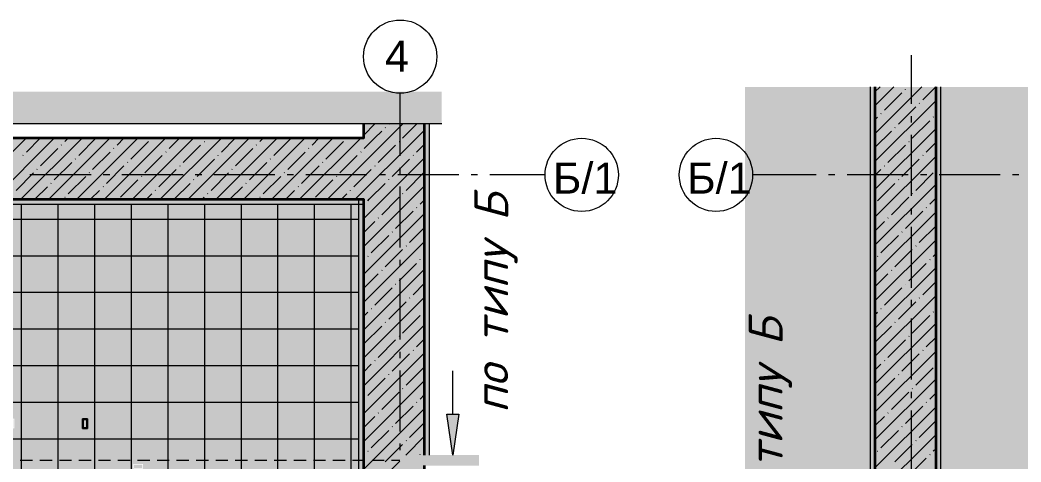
# Model space of a CAD drawing. Header units: millimetres. Extents: x -81576 to 1046824, y -248937 to 691537.
# Drawn here: x -29757 to -21562, y 643954 to 647576 of the extents above; entities that cross this region are included whole.
import ezdxf

# ---------------------------------------------------------------- set-up
doc = ezdxf.new("R2010")
doc.units = ezdxf.units.MM
doc.layers.add('PDF _Геометрия', color=7, linetype='Continuous', true_color=0x1d1d1d)
doc.layers.add('PDF _Сплошная заливка', color=7, linetype='Continuous', true_color=0xffffff)
doc.layers.add('PDF _Текст', color=7, linetype='Continuous')
doc.styles.add('PDF ArialMT', font='arial.ttf')
doc.styles.add('PDF ISOCPEUR Italic', font='isocpeui.ttf')

msp = doc.modelspace()

# ---------------------------------------------------------------- hatches: boundary and pattern name
at = {"layer": 'PDF _Сплошная заливка', "true_color": 0x636466, "transparency": 33554559}
for points in [[(-34524.9, 646606.5), (-34464.9, 646726.5), (-26304.9, 646726.5), (-26304.9, 646989.6), (-42864.9, 646989.6), (-42864.9, 646726.5), (-34704.9, 646726.5), (-34644.9, 646846.5), (-34529.6, 646615.9)], [(-22257.8, 639346.5), (-22217.8, 639346.5), (-22217.8, 647027.7), (-22257.8, 647027.7), (-22257.8, 639806.5)], [(-34464.9, 646106.5), (-26444.9, 646106.5), (-26444.9, 646606.5), (-37224.9, 646606.5), (-37224.9, 646106.5), (-34529.6, 646106.5)], [(-26944.9, 646066.5), (-26944.9, 646106.5), (-37724.9, 646106.5), (-37724.9, 646066.5), (-26977.3, 646066.5)], [(-26444.9, 639806.5), (-26444.9, 643924.3), (-26648, 643924.3), (-26648, 644011.1), (-26444.9, 644011.1), (-26444.9, 646106.5), (-26944.9, 646106.5), (-26944.9, 639806.5), (-26694.9, 639806.5)], [(-26263.9, 643924.3), (-25998, 643924.3), (-25998, 644011.1), (-26648, 644011.1), (-26648, 643924.3), (-26404.9, 643924.3)]]:
    msp.add_hatch(color=251, dxfattribs=at).paths.add_polyline_path(points)
h = msp.add_hatch(color=251, dxfattribs=at)
h.paths.add_polyline_path([(-10406.1, 638384), (-5934, 638384), (-5934, 638586.5), (-23822.4, 638586.5), (-23822.4, 638384), (-14878.2, 638384)], flags=0)
h.paths.add_polyline_path([(-22247.8, 638806.5), (-22247.8, 639306.5), (-22257.8, 639306.5), (-22257.8, 638806.5)], flags=0)
h.paths.add_polyline_path([(-10406.1, 639346.5), (-10076.4, 639346.5), (-10592.5, 640453.2), (-10786.9, 640500.4), (-10503.7, 640632.5), (-10698.1, 640679.7), (-11232.9, 641826.5), (-10057.8, 641826.5), (-10057.8, 641866.5), (-18157.8, 641866.5), (-18157.8, 641906.5), (-18197.8, 641906.5), (-18197.8, 642406.5), (-18157.8, 642406.5), (-18157.8, 644226.5), (-18168.5, 644226.5), (-18168.5, 644306.5), (-17857.8, 644306.5), (-17857.8, 646066.5), (-17957.8, 646066.5), (-17957.8, 646106.5), (-17997.8, 646106.5), (-17997.8, 647027.7), (-22217.8, 647027.7), (-22217.8, 639346.5), (-10503.7, 639346.5)], flags=0)
h.paths.add_polyline_path([(-6497.9, 642925.8), (-6517.8, 643058.4), (-6517.8, 642925.8)], flags=0)
h.paths.add_polyline_path([(-6017.8, 639346.5), (-5934, 639346.5), (-5934, 646066.5), (-6517.8, 646066.5), (-6517.8, 643259.5), (-6447.9, 643259.5), (-6497.9, 642925.8), (-6282, 642925.8), (-6282, 642839.1), (-6517.8, 642839.1), (-6517.8, 639846.5), (-6057.8, 639846.5), (-6057.8, 639806.5), (-6017.8, 639806.5)], flags=0)
h.paths.add_polyline_path([(-23297.8, 639346.5), (-23297.8, 639806.5), (-23257.8, 639806.5), (-23257.8, 639846.5), (-22797.8, 639846.5), (-22797.8, 647027.7), (-23822.4, 647027.7), (-23822.4, 639346.5)], flags=0)
h.paths.add_polyline_path([(-18077.8, 642446.5), (-17857.8, 642446.5), (-17857.8, 644226.5), (-18077.8, 644226.5), (-18077.8, 642705.9)], flags=0)
h.paths.add_polyline_path([(-23240, 642925.8), (-23290, 643259.5), (-23190, 643259.5)], flags=0)
h.paths.add_polyline_path([(-23257.8, 642839.1), (-23455.9, 642839.1), (-23455.9, 642925.8), (-22805.9, 642925.8), (-22805.9, 642839.1)], flags=0)
h.paths.add_polyline_path([(-17457.8, 646606.5), (-14057.8, 646606.5), (-14057.8, 647027.7), (-17457.8, 647027.7)], flags=0)
h.paths.add_polyline_path([(-8170.1, 646606.5), (-7057.8, 646606.5), (-7057.8, 647027.7), (-13557.8, 647027.7), (-13557.8, 646606.5), (-10057.8, 646606.5)], flags=0)
h.paths.add_polyline_path([(-6557.8, 646606.5), (-5934, 646606.5), (-5934, 647027.7), (-6557.8, 647027.7)], flags=0)
h = msp.add_hatch(color=251, dxfattribs=at)
h.paths.add_polyline_path([(-27762.7, 639346.5), (-26984.9, 639347.8), (-26984.9, 646066.5), (-29944.9, 646066.5), (-29944.9, 642378.5), (-29904.9, 642378.5), (-29904.9, 641906.5), (-29944.9, 641906.5), (-29944.9, 639346.5)], flags=0)
h.paths.add_polyline_path([(-28916.7, 641109.3), (-28916.7, 641189.3), (-28876.7, 641189.3), (-28876.7, 641109.3), (-28910.7, 641109.3)], flags=0)
h.paths.add_polyline_path([(-29510.7, 641109.3), (-29516.7, 641109.3), (-29516.7, 641189.3), (-29476.7, 641189.3), (-29476.7, 641109.3), (-29482.7, 641109.3)], flags=0)
h.paths.add_polyline_path([(-28910.7, 641115.3), (-28882.7, 641115.3), (-28882.7, 641183.3), (-28910.7, 641183.3), (-28910.7, 641143.3)], flags=0)
h.paths.add_polyline_path([(-29510.7, 641115.3), (-29482.7, 641115.3), (-29482.7, 641183.3), (-29510.7, 641183.3), (-29510.7, 641143.3)], flags=0)
h.paths.add_polyline_path([(-28748.7, 641498.4), (-28828.7, 641498.4), (-28828.7, 641538.4), (-28748.7, 641538.4), (-28748.7, 641504.4)], flags=0)
h.paths.add_polyline_path([(-28822.7, 641504.4), (-28754.7, 641504.4), (-28754.7, 641532.4), (-28822.7, 641532.4)], flags=0)
h.paths.add_polyline_path([(-28828.7, 642098.4), (-28828.7, 642138.4), (-28748.7, 642138.4), (-28748.7, 642098.4), (-28822.7, 642098.4)], flags=0)
h.paths.add_polyline_path([(-28754.7, 642104.4), (-28754.7, 642132.4), (-28822.7, 642132.4), (-28822.7, 642104.4), (-28782.7, 642104.4)], flags=0)
h.paths.add_polyline_path([(-28748.7, 642698.4), (-28828.7, 642698.4), (-28828.7, 642738.4), (-28748.7, 642738.4), (-28748.7, 642704.4)], flags=0)
h.paths.add_polyline_path([(-28782.7, 642704.4), (-28754.7, 642704.4), (-28754.7, 642732.4), (-28822.7, 642732.4), (-28822.7, 642704.4)], flags=0)
h.paths.add_polyline_path([(-28828.7, 643298.4), (-28828.7, 643338.4), (-28748.7, 643338.4), (-28748.7, 643298.4), (-28822.7, 643298.4)], flags=0)
h.paths.add_polyline_path([(-28754.7, 643304.4), (-28754.7, 643332.4), (-28822.7, 643332.4), (-28822.7, 643304.4), (-28782.7, 643304.4)], flags=0)
h.paths.add_polyline_path([(-28822.7, 643898.4), (-28828.7, 643898.4), (-28828.7, 643938.4), (-28748.7, 643938.4), (-28748.7, 643898.4), (-28754.7, 643898.4)], flags=0)
h.paths.add_polyline_path([(-28754.7, 643904.4), (-28754.7, 643932.4), (-28822.7, 643932.4), (-28822.7, 643904.4), (-28782.7, 643904.4)], flags=0)
h.paths.add_polyline_path([(-29838.7, 644228.4), (-29844.7, 644228.4), (-29844.7, 644308.4), (-29804.7, 644308.4), (-29804.7, 644228.4), (-29810.7, 644228.4)], flags=0)
h.paths.add_polyline_path([(-29210.7, 644228.4), (-29244.7, 644228.4), (-29244.7, 644308.4), (-29204.7, 644308.4), (-29204.7, 644228.4)], flags=0)
h.paths.add_polyline_path([(-29810.7, 644234.4), (-29810.7, 644302.4), (-29838.7, 644302.4), (-29838.7, 644234.4)], flags=0)
h.paths.add_polyline_path([(-29210.7, 644234.4), (-29210.7, 644302.4), (-29238.7, 644302.4), (-29238.7, 644234.4)], flags=0)
h = msp.add_hatch(color=251, dxfattribs=at)
h.paths.add_polyline_path([(-29238.7, 644228.4), (-29204.7, 644228.4), (-29204.7, 644308.4), (-29244.7, 644308.4), (-29244.7, 644228.4)], flags=0)
h.paths.add_polyline_path([(-29210.7, 644234.4), (-29238.7, 644234.4), (-29238.7, 644302.4), (-29210.7, 644302.4)], flags=0)

# ---------------------------------------------------------------- linework, layer by layer
at = {"layer": 'PDF _Геометрия', "color": 7, "lineweight": 9}
for points in [[(-22457.8, 646887.4), (-22457.8, 647286.7)], [(-26644.9, 646463.5), (-26644.9, 646975.7)], [(-42864.9, 646726.5), (-34704.9, 646726.5), (-34644.9, 646846.5), (-34524.9, 646606.5), (-34464.9, 646726.5), (-26304.9, 646726.5)], [(-22457.8, 646734.5), (-22457.8, 646787.4)], [(-22457.8, 646134.5), (-22457.8, 646634.5)], [(-29175.5, 646306.5), (-29675.5, 646306.5)], [(-29022.5, 646306.5), (-29075.5, 646306.5)], [(-28422.5, 646306.5), (-28922.5, 646306.5)], [(-28269.6, 646306.5), (-28322.5, 646306.5)], [(-27669.6, 646306.5), (-28169.6, 646306.5)], [(-27516.7, 646306.5), (-27569.6, 646306.5)], [(-26916.7, 646306.5), (-27416.7, 646306.5)], [(-26763.8, 646306.5), (-26816.7, 646306.5)], [(-26163.8, 646306.5), (-26663.8, 646306.5)], [(-26644.9, 646310.6), (-26644.9, 646363.5)], [(-26010.9, 646306.5), (-26063.8, 646306.5)], [(-25458.6, 646306.5), (-25910.9, 646306.5)], [(-23238.6, 646306.5), (-23759.3, 646306.5)], [(-23085.7, 646306.5), (-23138.6, 646306.5)], [(-22485.7, 646306.5), (-22985.7, 646306.5)], [(-22332.8, 646306.5), (-22385.7, 646306.5)], [(-21732.8, 646306.5), (-22232.8, 646306.5)], [(-21579.8, 646306.5), (-21632.8, 646306.5)], [(-26644.9, 645710.6), (-26644.9, 646210.6)], [(-29744.9, 639346.5), (-29744.9, 646066.5)], [(-29444.9, 639346.5), (-29444.9, 646066.5)], [(-29144.9, 639346.5), (-29144.9, 646066.5)], [(-28844.9, 639346.5), (-28844.9, 646066.5)], [(-28544.9, 639346.5), (-28544.9, 646066.5)], [(-28244.9, 639346.5), (-28244.9, 646066.5)], [(-27944.9, 639346.5), (-27944.9, 646066.5)], [(-27644.9, 639346.5), (-27644.9, 646066.5)], [(-27344.9, 639346.5), (-27344.9, 646066.5)], [(-27044.9, 639346.5), (-27044.9, 646066.5)], [(-22457.8, 645981.6), (-22457.8, 646034.5)], [(-37744.9, 645944.4), (-37144.9, 645944.4), (-36544.9, 645944.4), (-35944.9, 645944.4), (-35344.9, 645944.4), (-34744.9, 645944.4), (-34144.9, 645944.4), (-33544.9, 645944.4), (-32944.9, 645944.4), (-32344.9, 645944.4), (-31744.9, 645944.4), (-31144.9, 645944.4), (-30544.9, 645944.4), (-29944.9, 645944.4), (-26984.9, 645944.4)], [(-22457.8, 645381.6), (-22457.8, 645881.6)], [(-37744.9, 645644.4), (-37144.9, 645644.4), (-36544.9, 645644.4), (-35944.9, 645644.4), (-35344.9, 645644.4), (-34744.9, 645644.4), (-34144.9, 645644.4), (-33544.9, 645644.4), (-32944.9, 645644.4), (-32344.9, 645644.4), (-31744.9, 645644.4), (-31144.9, 645644.4), (-30544.9, 645644.4), (-29944.9, 645644.4), (-26984.9, 645644.4)], [(-26644.9, 645557.6), (-26644.9, 645610.6)], [(-26644.9, 644957.6), (-26644.9, 645457.6)], [(-37744.9, 645344.4), (-37144.9, 645344.4), (-36544.9, 645344.4), (-35944.9, 645344.4), (-35344.9, 645344.4), (-34744.9, 645344.4), (-34144.9, 645344.4), (-33544.9, 645344.4), (-32944.9, 645344.4), (-32344.9, 645344.4), (-31744.9, 645344.4), (-31144.9, 645344.4), (-30544.9, 645344.4), (-29944.9, 645344.4), (-26984.9, 645344.4)], [(-22457.8, 645228.6), (-22457.8, 645281.6)], [(-22457.8, 644628.6), (-22457.8, 645128.6)], [(-37744.9, 645044.4), (-37144.9, 645044.4), (-36544.9, 645044.4), (-35944.9, 645044.4), (-35344.9, 645044.4), (-34744.9, 645044.4), (-34144.9, 645044.4), (-33544.9, 645044.4), (-32944.9, 645044.4), (-32344.9, 645044.4), (-31744.9, 645044.4), (-31144.9, 645044.4), (-30544.9, 645044.4), (-29944.9, 645044.4), (-26984.9, 645044.4)], [(-26644.9, 644804.7), (-26644.9, 644857.6)], [(-37744.9, 644744.4), (-37144.9, 644744.4), (-36544.9, 644744.4), (-35944.9, 644744.4), (-35344.9, 644744.4), (-34744.9, 644744.4), (-34144.9, 644744.4), (-33544.9, 644744.4), (-32944.9, 644744.4), (-32344.9, 644744.4), (-31744.9, 644744.4), (-31144.9, 644744.4), (-30544.9, 644744.4), (-29944.9, 644744.4), (-26984.9, 644744.4)], [(-26644.9, 644204.7), (-26644.9, 644704.7)], [(-26213.9, 644344.7), (-26213.9, 644701)], [(-22457.8, 644475.7), (-22457.8, 644528.6)], [(-37744.9, 644444.4), (-37144.9, 644444.4), (-36544.9, 644444.4), (-35944.9, 644444.4), (-35344.9, 644444.4), (-34744.9, 644444.4), (-34144.9, 644444.4), (-33544.9, 644444.4), (-32944.9, 644444.4), (-32344.9, 644444.4), (-31744.9, 644444.4), (-31144.9, 644444.4), (-30544.9, 644444.4), (-29944.9, 644444.4), (-26984.9, 644444.4)], [(-22457.8, 643875.7), (-22457.8, 644375.7)], [(-37744.9, 644144.4), (-37144.9, 644144.4), (-36544.9, 644144.4), (-35944.9, 644144.4), (-35344.9, 644144.4), (-34744.9, 644144.4), (-34144.9, 644144.4), (-33544.9, 644144.4), (-32944.9, 644144.4), (-32344.9, 644144.4), (-31744.9, 644144.4), (-31144.9, 644144.4), (-30544.9, 644144.4), (-29944.9, 644144.4), (-26984.9, 644144.4)], [(-26644.9, 644051.8), (-26644.9, 644104.7)]]:
    msp.add_lwpolyline(points, dxfattribs=at)
at = {"layer": 'PDF _Геометрия', "color": 7, "lineweight": 15}
for points in [[(-22797.8, 647027.7), (-22797.8, 639806.5), (-22757.8, 639806.5), (-22757.8, 647027.7)], [(-22257.8, 647027.7), (-22257.8, 639306.5), (-22217.8, 639306.5), (-22217.8, 647027.7)], [(-26444.9, 646726.5), (-26444.9, 644011.1)], [(-26404.9, 644011.1), (-26404.9, 646726.5)]]:
    msp.add_lwpolyline(points, dxfattribs=at)
at = {"layer": 'PDF _Геометрия', "color": 250, "lineweight": 9, "true_color": 0x2c2c2c}
for points in [[(-22757.8, 646872.1), (-22602.2, 647027.7)], [(-22757.8, 646644), (-22374.1, 647027.7)], [(-22757.8, 646986.2), (-22716.2, 647027.7)], [(-22680.1, 646835.7), (-22537.6, 646978.2)], [(-22509.1, 647006.8), (-22506.7, 647009.1)], [(-22366.5, 646921.2), (-22260, 647027.7)], [(-22757.8, 646415.9), (-22257.8, 646915.9)], [(-22395, 646892.7), (-22392.6, 646895.1)], [(-22708.7, 646807.2), (-22706.3, 646809.5)], [(-22566.1, 646721.6), (-22423.5, 646864.2)], [(-27239.9, 646106.5), (-26739.9, 646606.5), (-26619.9, 646726.5)], [(-26944.9, 646629.5), (-26848, 646726.5)], [(-26738.7, 646721.6), (-26733.9, 646726.5)], [(-26624.7, 646607.6), (-26505.8, 646726.5)], [(-22757.8, 646758.1), (-22737.2, 646778.7)], [(-22452, 646607.6), (-22309.5, 646750.1)], [(-22281, 646778.7), (-22278.6, 646781)], [(-27011.8, 646106.5), (-26511.8, 646606.5), (-26444.9, 646673.3)], [(-26938.3, 646522), (-26853.9, 646606.5), (-26795.8, 646664.6)], [(-26767.3, 646693.1), (-26764.9, 646695.5)], [(-22757.8, 646187.8), (-22257.8, 646687.8)], [(-22757.8, 646530), (-22623.1, 646664.6)], [(-22594.6, 646693.1), (-22592.2, 646695.5)], [(-30205.2, 646106.5), (-29705.2, 646606.5)], [(-29977.1, 646106.5), (-29477.1, 646606.5)], [(-29749, 646106.5), (-29249, 646606.5)], [(-29704, 646493.5), (-29591.1, 646606.5)], [(-29520.9, 646106.5), (-29020.9, 646606.5)], [(-29418.9, 646550.6), (-29416.5, 646552.9)], [(-29390.4, 646579.1), (-29363, 646606.5)], [(-29292.8, 646106.5), (-28792.8, 646606.5)], [(-29276.3, 646465), (-29134.9, 646606.5)], [(-29064.7, 646106.5), (-28564.7, 646606.5)], [(-28962.7, 646550.6), (-28906.8, 646606.5)], [(-28848.7, 646436.5), (-28706.1, 646579.1)], [(-28836.6, 646106.5), (-28336.6, 646606.5)], [(-28608.5, 646106.5), (-28108.5, 646606.5)], [(-28535, 646522), (-28450.6, 646606.5)], [(-28421, 646408), (-28278.4, 646550.6)], [(-28380.4, 646106.5), (-27880.4, 646606.5)], [(-28249.9, 646579.1), (-28247.5, 646581.4)], [(-28152.3, 646106.5), (-27652.3, 646606.5)], [(-28107.3, 646493.5), (-27994.4, 646606.5)], [(-27924.2, 646106.5), (-27424.2, 646606.5)], [(-27822.2, 646550.6), (-27819.8, 646552.9)], [(-27793.7, 646579.1), (-27766.3, 646606.5)], [(-27696.1, 646106.5), (-27196.1, 646606.5)], [(-27679.7, 646465), (-27538.2, 646606.5)], [(-27468, 646106.5), (-26968, 646606.5)], [(-27366, 646550.6), (-27310.1, 646606.5)], [(-27252, 646436.5), (-27109.4, 646579.1)], [(-26824.3, 646408), (-26681.7, 646550.6)], [(-26653.2, 646579.1), (-26650.8, 646581.4)], [(-26510.6, 646493.5), (-26444.9, 646559.3)], [(-22651.6, 646408), (-22509.1, 646550.6)], [(-22480.6, 646579.1), (-22478.2, 646581.4)], [(-22338, 646493.5), (-22257.8, 646573.8)], [(-29732.5, 646465), (-29730.2, 646467.4)], [(-29590, 646379.5), (-29447.4, 646522)], [(-29162.3, 646351), (-29019.7, 646493.5)], [(-28991.2, 646522), (-28988.8, 646524.4)], [(-28734.6, 646322.5), (-28592, 646465)], [(-28563.5, 646493.5), (-28561.2, 646495.9)], [(-28135.9, 646465), (-28133.5, 646467.4)], [(-27993.3, 646379.5), (-27850.7, 646522)], [(-27565.6, 646351), (-27423, 646493.5)], [(-27394.5, 646522), (-27392.2, 646524.4)], [(-27137.9, 646322.5), (-26995.4, 646465)], [(-26966.8, 646493.5), (-26964.5, 646495.9)], [(-26539.2, 646465), (-26536.8, 646467.4)], [(-22757.8, 645959.7), (-22257.8, 646459.7)], [(-22366.5, 646465), (-22364.1, 646467.4)], [(-29475.9, 646265.4), (-29333.4, 646408)], [(-29304.9, 646436.5), (-29302.5, 646438.9)], [(-29048.2, 646236.9), (-28905.7, 646379.5)], [(-28877.2, 646408), (-28874.8, 646410.4)], [(-28449.5, 646379.5), (-28447.1, 646381.9)], [(-28306.9, 646293.9), (-28164.4, 646436.5)], [(-27879.2, 646265.4), (-27736.7, 646408)], [(-27708.2, 646436.5), (-27705.8, 646438.9)], [(-27451.6, 646236.9), (-27309, 646379.5)], [(-27280.5, 646408), (-27278.1, 646410.4)], [(-26944.9, 645945.2), (-26783.7, 646106.5), (-26444.9, 646445.2)], [(-26852.8, 646379.5), (-26850.4, 646381.9)], [(-26710.2, 646293.9), (-26567.7, 646436.5)], [(-22680.1, 646379.5), (-22677.8, 646381.9)], [(-22537.6, 646293.9), (-22395, 646436.5)], [(-29789.6, 646179.9), (-29647, 646322.5)], [(-29618.5, 646351), (-29616.1, 646353.3)], [(-29190.8, 646322.5), (-29188.4, 646324.8)], [(-28763.1, 646293.9), (-28760.8, 646296.3)], [(-28620.6, 646208.4), (-28478, 646351)], [(-28192.9, 646179.9), (-28050.3, 646322.5)], [(-28021.8, 646351), (-28019.4, 646353.3)], [(-27594.1, 646322.5), (-27591.7, 646324.8)], [(-27166.4, 646293.9), (-27164.1, 646296.3)], [(-27023.9, 646208.4), (-26881.3, 646351)], [(-26596.2, 646179.9), (-26453.6, 646322.5)], [(-22757.8, 646301.9), (-22708.7, 646351)], [(-22423.5, 646179.9), (-22281, 646322.5)], [(-29504.4, 646236.9), (-29502.1, 646239.3)], [(-29361.9, 646151.4), (-29219.3, 646293.9)], [(-28934.2, 646122.9), (-28791.6, 646265.4)], [(-28494.4, 646106.5), (-28363.9, 646236.9)], [(-28335.4, 646265.4), (-28333.1, 646267.8)], [(-27907.8, 646236.9), (-27905.4, 646239.3)], [(-27765.2, 646151.4), (-27622.6, 646293.9)], [(-27337.5, 646122.9), (-27194.9, 646265.4)], [(-26944.9, 645717.1), (-26555.6, 646106.5), (-26444.9, 646217.1)], [(-26909.8, 646094.4), (-26897.7, 646106.5), (-26767.3, 646236.9)], [(-26738.7, 646265.4), (-26736.4, 646267.8)], [(-22757.8, 645731.6), (-22257.8, 646231.6)], [(-22737.2, 646094.4), (-22594.6, 646236.9)], [(-22566.1, 646265.4), (-22563.7, 646267.8)], [(-29634.9, 646106.5), (-29533, 646208.4)], [(-29178.7, 646106.5), (-29105.3, 646179.9)], [(-29076.8, 646208.4), (-29074.4, 646210.8)], [(-28722.5, 646106.5), (-28677.6, 646151.4)], [(-28649.1, 646179.9), (-28646.7, 646182.3)], [(-28221.4, 646151.4), (-28219, 646153.8)], [(-28038.2, 646106.5), (-27936.3, 646208.4)], [(-27582, 646106.5), (-27508.6, 646179.9)], [(-27480.1, 646208.4), (-27477.7, 646210.8)], [(-27125.8, 646106.5), (-27080.9, 646151.4)], [(-27052.4, 646179.9), (-27050, 646182.3)], [(-26624.7, 646151.4), (-26622.3, 646153.8)], [(-22452, 646151.4), (-22449.7, 646153.8)], [(-29390.4, 646122.9), (-29388, 646125.2)], [(-28266.3, 646106.5), (-28249.9, 646122.9)], [(-27793.7, 646122.9), (-27791.3, 646125.2)], [(-26938.3, 646065.9), (-26936, 646068.2)], [(-26795.8, 645980.3), (-26669.6, 646106.5), (-26653.2, 646122.9)], [(-26482.1, 646065.9), (-26444.9, 646103.1)], [(-22623.1, 645980.3), (-22480.6, 646122.9)], [(-22309.5, 646065.9), (-22257.8, 646117.6)], [(-26944.9, 645489), (-26444.9, 645989)], [(-26681.7, 645866.3), (-26539.2, 646008.8)], [(-26510.6, 646037.3), (-26508.3, 646039.7)], [(-22757.8, 645503.5), (-22257.8, 646003.5)], [(-22509.1, 645866.3), (-22366.5, 646008.8)], [(-22338, 646037.3), (-22335.6, 646039.7)], [(-26944.9, 645831.2), (-26852.8, 645923.3)], [(-26824.3, 645951.8), (-26821.9, 645954.2)], [(-22757.8, 645845.7), (-22680.1, 645923.3)], [(-22651.6, 645951.8), (-22649.3, 645954.2)], [(-22395, 645752.2), (-22257.8, 645889.5)], [(-26881.3, 645666.7), (-26738.7, 645809.2)], [(-26710.2, 645837.8), (-26707.9, 645840.1)], [(-26567.7, 645752.2), (-26444.9, 645875)], [(-22708.7, 645666.7), (-22566.1, 645809.2)], [(-22537.6, 645837.8), (-22535.2, 645840.1)], [(-26944.9, 645260.9), (-26444.9, 645760.9)], [(-26596.2, 645723.7), (-26593.8, 645726.1)], [(-22757.8, 645275.4), (-22257.8, 645775.4)], [(-22423.5, 645723.7), (-22421.2, 645726.1)], [(-26909.8, 645638.2), (-26907.4, 645640.5)], [(-26767.3, 645552.6), (-26624.7, 645695.2)], [(-26453.6, 645638.2), (-26444.9, 645646.9)], [(-22737.2, 645638.2), (-22734.8, 645640.5)], [(-22594.6, 645552.6), (-22452, 645695.2)], [(-22281, 645638.2), (-22257.8, 645661.4)], [(-26944.9, 645603.1), (-26938.3, 645609.7)], [(-26653.2, 645438.6), (-26510.6, 645581.1)], [(-26482.1, 645609.7), (-26479.8, 645612)], [(-22480.6, 645438.6), (-22338, 645581.1)], [(-22309.5, 645609.7), (-22307.1, 645612)], [(-26944.9, 645032.8), (-26444.9, 645532.8)], [(-26944.9, 645375), (-26824.3, 645495.6)], [(-26795.8, 645524.1), (-26793.4, 645526.5)], [(-22757.8, 645047.3), (-22257.8, 645547.3)], [(-22757.8, 645389.5), (-22651.6, 645495.6)], [(-22623.1, 645524.1), (-22620.7, 645526.5)], [(-26681.7, 645410.1), (-26679.4, 645412.4)], [(-26539.2, 645324.5), (-26444.9, 645418.8)], [(-22509.1, 645410.1), (-22506.7, 645412.4)], [(-22366.5, 645324.5), (-22257.8, 645433.3)], [(-26852.8, 645239), (-26710.2, 645381.6)], [(-22757.8, 644819.2), (-22257.8, 645319.2)], [(-22680.1, 645239), (-22537.6, 645381.6)], [(-26944.9, 644804.7), (-26444.9, 645304.7)], [(-26738.7, 645124.9), (-26596.2, 645267.5)], [(-26567.7, 645296), (-26565.3, 645298.4)], [(-22566.1, 645124.9), (-22423.5, 645267.5)], [(-22395, 645296), (-22392.6, 645298.4)], [(-26944.9, 645146.9), (-26909.8, 645182)], [(-26881.3, 645210.5), (-26878.9, 645212.9)], [(-26624.7, 645010.9), (-26482.1, 645153.5)], [(-26453.6, 645182), (-26451.3, 645184.3)], [(-22757.8, 645161.4), (-22737.2, 645182)], [(-22708.7, 645210.5), (-22706.3, 645212.9)], [(-22452, 645010.9), (-22309.5, 645153.5)], [(-22281, 645182), (-22278.6, 645184.3)], [(-26944.9, 644576.6), (-26444.9, 645076.6)], [(-26938.3, 644925.4), (-26795.8, 645067.9)], [(-26767.3, 645096.4), (-26764.9, 645098.8)], [(-22757.8, 644591.1), (-22257.8, 645091.1)], [(-22757.8, 644933.3), (-22623.1, 645067.9)], [(-22594.6, 645096.4), (-22592.2, 645098.8)], [(-26653.2, 644982.4), (-26650.8, 644984.8)], [(-22480.6, 644982.4), (-22478.2, 644984.8)], [(-26824.3, 644811.3), (-26681.7, 644953.9)], [(-26510.6, 644896.8), (-26444.9, 644962.6)], [(-22651.6, 644811.3), (-22509.1, 644953.9)], [(-22338, 644896.8), (-22257.8, 644977.1)], [(-26944.9, 644348.5), (-26444.9, 644848.5)], [(-26710.2, 644697.3), (-26567.7, 644839.8)], [(-26539.2, 644868.3), (-26536.8, 644870.7)], [(-22757.8, 644363), (-22257.8, 644863)], [(-22537.6, 644697.3), (-22395, 644839.8)], [(-22366.5, 644868.3), (-22364.1, 644870.7)], [(-26944.9, 644690.7), (-26881.3, 644754.3)], [(-26852.8, 644782.8), (-26850.4, 644785.2)], [(-22757.8, 644705.2), (-22708.7, 644754.3)], [(-22680.1, 644782.8), (-22677.8, 644785.2)], [(-26738.7, 644668.7), (-26736.4, 644671.1)], [(-26596.2, 644583.2), (-26453.6, 644725.8)], [(-22566.1, 644668.7), (-22563.7, 644671.1)], [(-22423.5, 644583.2), (-22281, 644725.8)], [(-26944.9, 644120.4), (-26444.9, 644620.4)], [(-26909.8, 644497.7), (-26767.3, 644640.2)], [(-22757.8, 644134.9), (-22257.8, 644634.9)], [(-22737.2, 644497.7), (-22594.6, 644640.2)], [(-26795.8, 644383.6), (-26653.2, 644526.2)], [(-26624.7, 644554.7), (-26622.3, 644557.1)], [(-26482.1, 644469.2), (-26444.9, 644506.4)], [(-22623.1, 644383.6), (-22480.6, 644526.2)], [(-22452, 644554.7), (-22449.7, 644557.1)], [(-22309.5, 644469.2), (-22257.8, 644520.9)], [(-26938.3, 644469.2), (-26936, 644471.5)], [(-26681.7, 644269.6), (-26539.2, 644412.1)], [(-26510.6, 644440.6), (-26508.3, 644443)], [(-22509.1, 644269.6), (-22366.5, 644412.1)], [(-22338, 644440.6), (-22335.6, 644443)], [(-26944.9, 643892.3), (-26444.9, 644392.3)], [(-26824.3, 644355.1), (-26821.9, 644357.5)], [(-22757.8, 643906.8), (-22257.8, 644406.8)], [(-22651.6, 644355.1), (-22649.3, 644357.5)], [(-26944.9, 644234.5), (-26852.8, 644326.6)], [(-26567.7, 644155.5), (-26444.9, 644278.3)], [(-22757.8, 644249), (-22680.1, 644326.6)], [(-22395, 644155.5), (-22257.8, 644292.8)], [(-26881.3, 644070), (-26738.7, 644212.5)], [(-26710.2, 644241.1), (-26707.9, 644243.4)], [(-26598.1, 644011.1), (-26444.9, 644164.2)], [(-22757.8, 643678.7), (-22257.8, 644178.7)], [(-22708.7, 644070), (-22566.1, 644212.5)], [(-22537.6, 644241.1), (-22535.2, 644243.4)], [(-26767.3, 643955.9), (-26624.7, 644098.5)], [(-26596.2, 644127), (-26593.8, 644129.4)], [(-22594.6, 643955.9), (-22452, 644098.5)], [(-22423.5, 644127), (-22421.2, 644129.4)], [(-26944.9, 644006.4), (-26938.3, 644013)], [(-26909.8, 644041.5), (-26907.4, 644043.8)], [(-26482.1, 644013), (-26479.8, 644015.3)], [(-26453.6, 644041.5), (-26444.9, 644050.2)], [(-22737.2, 644041.5), (-22734.8, 644043.8)], [(-22309.5, 644013), (-22307.1, 644015.3)], [(-22281, 644041.5), (-22257.8, 644064.7)], [(-26944.9, 643664.2), (-26648, 643961.1)], [(-22480.6, 643841.9), (-22338, 643984.5)]]:
    msp.add_lwpolyline(points, dxfattribs=at)
at = {"layer": 'PDF _Геометрия', "color": 7, "lineweight": 35}
for points in [[(-22757.8, 647027.7), (-22757.8, 639806.5), (-22257.8, 639806.5), (-22257.8, 647027.7)], [(-37724.9, 646726.5), (-37724.9, 646106.5), (-37224.9, 646106.5), (-26944.9, 646106.5), (-26944.9, 639806.5), (-26444.9, 639806.5), (-26444.9, 643924.3)], [(-26944.9, 646726.5), (-26944.9, 646606.5), (-33324.9, 646606.5), (-33324.9, 646726.5)], [(-26444.9, 644011.1), (-26444.9, 646106.5), (-26444.9, 646606.5), (-26444.9, 646726.5)]]:
    msp.add_lwpolyline(points, dxfattribs=at)
at = {"layer": 'PDF _Геометрия', "color": 7, "lineweight": 15}
for points in [[(-37724.9, 646066.5), (-26944.9, 646066.5), (-26944.9, 646106.5), (-37724.9, 646106.5)], [(-26984.9, 646106.5), (-26984.9, 639306.5), (-26944.9, 639306.5), (-26944.9, 646106.5)]]:
    msp.add_lwpolyline(points, close=True, dxfattribs=at)
at = {"layer": 'PDF _Геометрия', "color": 7, "lineweight": 9}
for points in [[(-26163.9, 644344.7), (-26213.9, 644011.1), (-26263.9, 644344.7)], [(-29204.7, 644308.4), (-29204.7, 644228.4), (-29244.7, 644228.4), (-29244.7, 644308.4)], [(-29204.7, 644308.4), (-29244.7, 644308.4), (-29244.7, 644228.4), (-29204.7, 644228.4)], [(-29210.7, 644234.4), (-29210.7, 644302.4), (-29238.7, 644302.4), (-29238.7, 644234.4)], [(-29210.7, 644234.4), (-29238.7, 644234.4), (-29238.7, 644302.4), (-29210.7, 644302.4)]]:
    msp.add_lwpolyline(points, close=True, dxfattribs=at)
at = {"layer": 'PDF _Геометрия', "color": 8, "lineweight": 9, "true_color": 0x808080}
for points in [[(-29754.9, 643967.7), (-29654.9, 643967.7)], [(-29594.9, 643967.7), (-29494.9, 643967.7)], [(-29434.9, 643967.7), (-29334.9, 643967.7)], [(-29274.9, 643967.7), (-29174.9, 643967.7)], [(-29114.9, 643967.7), (-29014.9, 643967.7)], [(-28954.9, 643967.7), (-28854.9, 643967.7)], [(-28794.9, 643967.7), (-28694.9, 643967.7)], [(-28634.9, 643967.7), (-28534.9, 643967.7)], [(-28474.9, 643967.7), (-28374.9, 643967.7)], [(-28314.9, 643967.7), (-28214.9, 643967.7)], [(-28154.9, 643967.7), (-28054.9, 643967.7)], [(-27994.9, 643967.7), (-27894.9, 643967.7)], [(-27834.9, 643967.7), (-27734.9, 643967.7)], [(-27674.9, 643967.7), (-27574.9, 643967.7)], [(-27514.9, 643967.7), (-27414.9, 643967.7)], [(-27354.9, 643967.7), (-27254.9, 643967.7)], [(-27194.9, 643967.7), (-27094.9, 643967.7)], [(-27034.9, 643967.7), (-26934.9, 643967.7)], [(-26874.9, 643967.7), (-26774.9, 643967.7)], [(-26714.9, 643967.7), (-26648, 643967.7)]]:
    msp.add_lwpolyline(points, dxfattribs=at)
at = {"layer": 'PDF _Геометрия', "color": 7, "lineweight": 20}
for centre in [(-26644.9, 647275.7), (-25158.6, 646306.5), (-24059.3, 646306.5)]:
    msp.add_circle(centre, 300, dxfattribs=at)
at = {"layer": 'PDF _Сплошная заливка', "lineweight": 35, "transparency": 33554559}
for points in [[(-22797.8, 639806.5), (-22757.8, 639806.5), (-22797.8, 647027.7), (-22757.8, 647027.7)], [(-22757.8, 639806.5), (-22257.8, 639806.5), (-22757.8, 647027.7), (-22257.8, 647027.7)], [(-26444.9, 646606.5), (-26444.9, 646726.5), (-26944.9, 646606.5), (-26944.9, 646726.5)], [(-26404.9, 644011.1), (-26404.9, 646726.5), (-26444.9, 644011.1), (-26444.9, 646726.5)], [(-26944.9, 639346.5), (-26944.9, 646066.5), (-26983.6, 639346.5), (-26984.9, 646066.5)]]:
    msp.add_solid(points, dxfattribs=at)
at = {"layer": 'PDF _Сплошная заливка', "color": 7, "lineweight": 35, "transparency": 33554559}
msp.add_solid([(-26213.9, 644011.1), (-26163.9, 644344.7), (-26263.9, 644344.7)], dxfattribs=at)

# ---------------------------------------------------------------- texts
at = {"layer": 'PDF _Текст', "char_height": 254, "attachment_point": 4, "style": 'PDF ArialMT'}
for s, insert in [('4', (-26769.7, 647280.2)), ('Б/1', (-25394.1, 646278.3)), ('Б/1', (-24294.8, 646278.3))]:
    msp.add_mtext(s, dxfattribs=dict(at, insert=insert))
at = {"layer": 'PDF _Текст', "char_height": 279.4, "attachment_point": 4, "rotation": 90, "style": 'PDF ISOCPEUR Italic'}
for insert in [(-25861.7, 644355.3), (-23615.6, 643334.8)]:
    msp.add_mtext('по типу Б', dxfattribs=dict(at, insert=insert))

doc.saveas('drawing.dxf')
